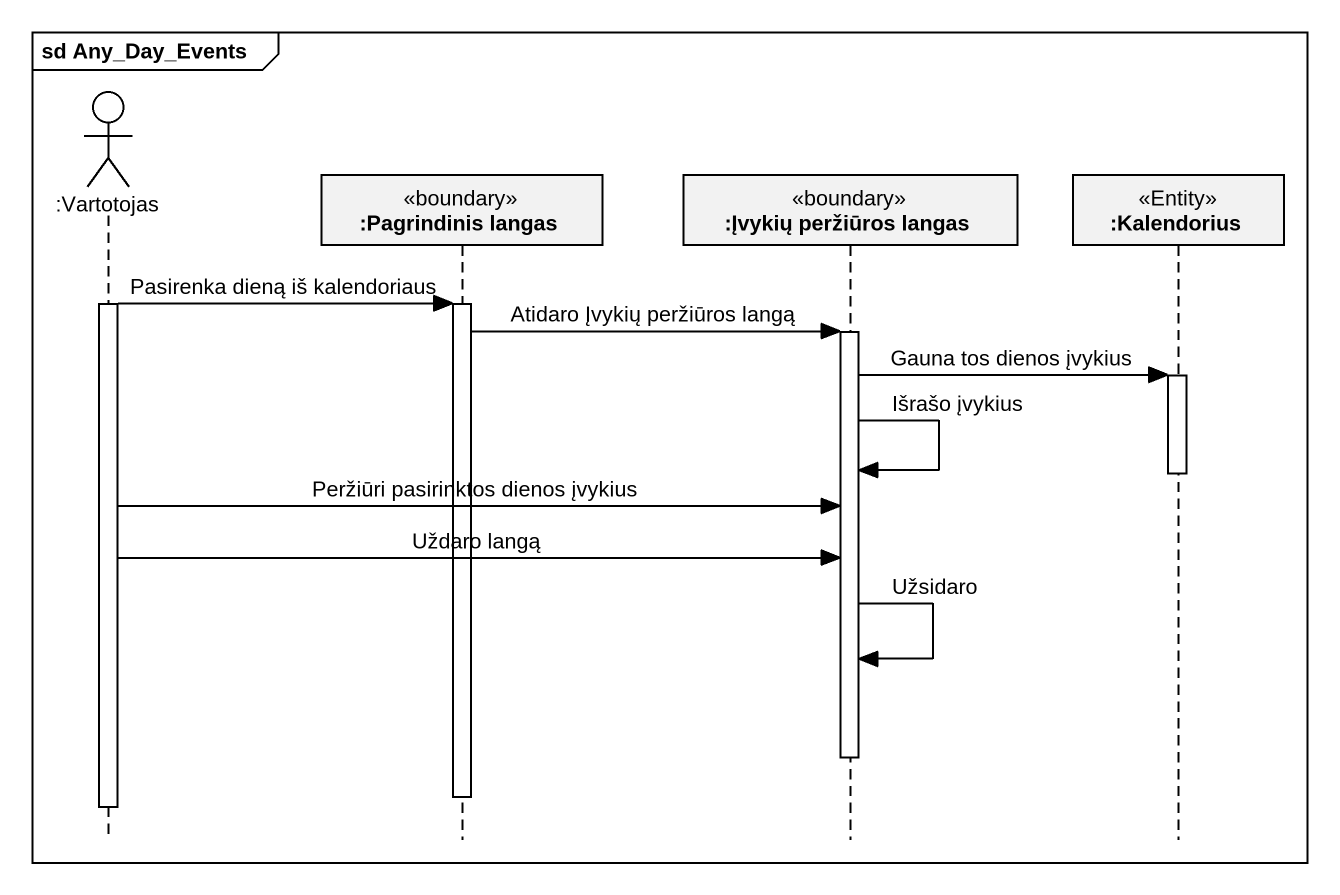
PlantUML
@startuml
mainframe sd Any_Day_Events
hide footbox
actor ":Vartotojas" as Vartotojas
participant ":Pagrindinis langas" as Pagrindinis_langas <<boundary>>
participant ":Įvykių peržiūros langas" as Įvykių_peržiūros_langas <<boundary>>
participant ":Kalendorius" as Kalendorius <<Entity>>

activate Vartotojas
Vartotojas -> Pagrindinis_langas : Pasirenka dieną iš kalendoriaus
activate Pagrindinis_langas
Pagrindinis_langas -> Įvykių_peržiūros_langas : Atidaro Įvykių peržiūros langą
activate Įvykių_peržiūros_langas
Įvykių_peržiūros_langas -> Kalendorius : Gauna tos dienos įvykius
activate Kalendorius
Įvykių_peržiūros_langas -> Įvykių_peržiūros_langas : Išrašo įvykius
deactivate Kalendorius
Vartotojas -> Įvykių_peržiūros_langas : Peržiūri pasirinktos dienos įvykius
Vartotojas -> Įvykių_peržiūros_langas : Uždaro langą
Įvykių_peržiūros_langas -> Įvykių_peržiūros_langas : Užsidaro
deactivate Įvykių_peržiūros_langas
deactivate Pagrindinis_langas
deactivate Vartotojas
@enduml
